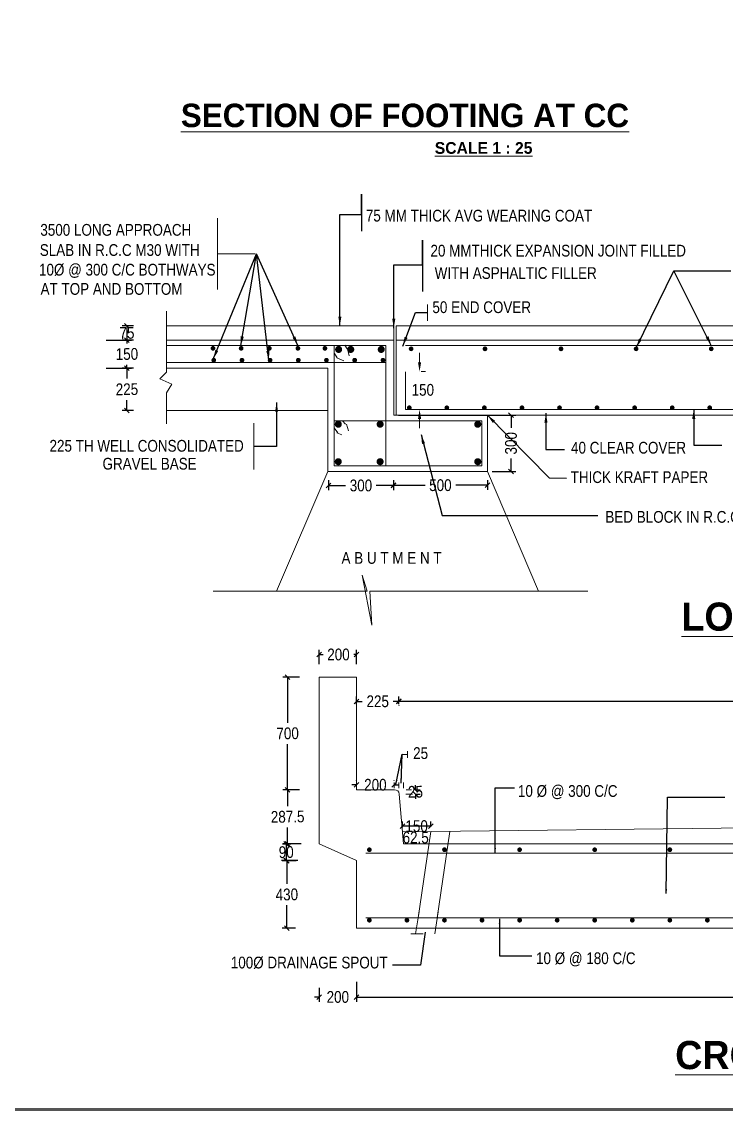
# Model space of a CAD drawing. Header units: millimetres. Extents: x 524317 to 595079, y -152202 to -104609.
# Drawn here: x 539881 to 554886, y -152202 to -129013 of the extents above; entities that cross this region are included whole.
import ezdxf

# ---------------------------------------------------------------- set-up
doc = ezdxf.new("R2010")
doc.units = ezdxf.units.MM
doc.header["$LTSCALE"] = 300
doc.header["$MEASUREMENT"] = 0
doc.layers.add('MAIN', color=7, linetype='Continuous')
doc.styles.add('ARIAL NARROW', font='ARIALN.TTF', dxfattribs={"height": 250})
doc.styles.add('CITYBLUEPR', font='cityb___.ttf')
doc.dimstyles.new('STANDARD$0', dxfattribs={"dimscale": 88.888889, "dimtxt": 0.02, "dimasz": 0.02, "dimexe": 0.05, "dimexo": 0.1, "dimgap": 0.002, "dimtad": 2, "dimdec": 0, "dimzin": 1, "dimdsep": 46, "dimtxsty": 'Standard', "dimcen": 0.09, "dimadec": 0, "dimazin": 0, "dimtfac": 1, "dimtdec": 4, "dimtofl": 0, "dimtmove": 0, "dimatfit": 3, "dimfxl": 1, "dimtolj": 1, "dimtzin": 1, "dimarcsym": 0})
doc.dimstyles.new('STANDARD$7', dxfattribs={"dimtxt": 2, "dimasz": 2, "dimexe": 1.25, "dimexo": 0.625, "dimtad": 1, "dimdec": 0, "dimlfac": 0.5, "dimdsep": 46, "dimtxsty": 'ARIAL NARROW', "dimcen": 2.5, "dimdle": 0.1, "dimse1": 1, "dimse2": 1, "dimadec": 0, "dimazin": 0, "dimtfac": 1, "dimtdec": 0, "dimtmove": 0, "dimatfit": 3, "dimfxl": 1, "dimtolj": 1, "dimtzin": 0, "dimarcsym": 0})

# ---------------------------------------------------------------- blocks, each defined once
blk = doc.blocks.new('_Oblique')
at = {"color": 0, "linetype": 'ByBlock', "lineweight": -2}
blk.add_line((-0.5, -0.5), (0.5, 0.5), dxfattribs=at)
blk = doc.blocks.new('*D18')
at = {"layer": 'Defpoints', "color": 0, "lineweight": 9, "transparency": 16777216}
for p in [(542364, -136393), (542121, -137293), (542364, -137293)]:
    blk.add_point(p, dxfattribs=at)
at = {"layer": 'MAIN', "color": 0, "lineweight": -2, "transparency": 16777216}
for p, q in [((542264, -136393), (542021, -136393)), ((542121, -136393), (542121, -136615)), ((542121, -137293), (542121, -137071)), ((542264, -137293), (542021, -137293))]:
    blk.add_line(p, q, dxfattribs=at)
at = {"layer": 'MAIN', "color": 0, "lineweight": -2, "transparency": 16777216, "xscale": 100, "yscale": 100, "zscale": 100}
for p, rotation in [((542121, -136393), 90), ((542121, -137293), 270)]:
    blk.add_blockref('_Oblique', p, dxfattribs=dict(at, rotation=rotation))
at = {"layer": 'MAIN', "color": 0, "lineweight": 9, "transparency": 16777216, "insert": (542121, -136843), "char_height": 250, "attachment_point": 5, "rotation": 1, "style": 'ARIAL NARROW'}
blk.add_mtext('\\A1;225', dxfattribs=at)
blk = doc.blocks.new('*D19')
at = {"layer": 'Defpoints', "color": 0, "lineweight": 9, "transparency": 16777216}
for p in [(541577, -135793), (541577, -136393), (542121, -136393)]:
    blk.add_point(p, dxfattribs=at)
at = {"layer": 'MAIN', "color": 0, "lineweight": -2, "transparency": 16777216}
for p, q in [((541677, -135793), (542221, -135793)), ((542121, -135793), (542121, -135865)), ((542121, -136393), (542121, -136321)), ((541677, -136393), (542221, -136393))]:
    blk.add_line(p, q, dxfattribs=at)
at = {"layer": 'MAIN', "color": 0, "lineweight": -2, "transparency": 16777216, "xscale": 100, "yscale": 100, "zscale": 100}
for p, rotation in [((542121, -135793), 90), ((542121, -136393), 270)]:
    blk.add_blockref('_Oblique', p, dxfattribs=dict(at, rotation=rotation))
at = {"layer": 'MAIN', "color": 0, "lineweight": 9, "transparency": 16777216, "insert": (542121, -136093), "char_height": 250, "attachment_point": 5, "rotation": 1, "style": 'ARIAL NARROW'}
blk.add_mtext('\\A1;150', dxfattribs=at)
blk = doc.blocks.new('*D20')
at = {"layer": 'Defpoints', "color": 0, "lineweight": 9, "transparency": 16777216}
for p in [(547798, -138682), (549798, -138682), (549798, -138887)]:
    blk.add_point(p, dxfattribs=at)
at = {"layer": 'MAIN', "color": 0, "lineweight": -2, "transparency": 16777216}
for p, q in [((547798, -138782), (547798, -138987)), ((547798, -138887), (548472, -138887)), ((549798, -138887), (549124, -138887)), ((549798, -138782), (549798, -138987))]:
    blk.add_line(p, q, dxfattribs=at)
at = {"layer": 'MAIN', "color": 0, "lineweight": -2, "transparency": 16777216, "xscale": 100, "yscale": 100, "zscale": 100, "rotation": 180}
blk.add_blockref('_Oblique', (547798, -138887), dxfattribs=at)
at = {"layer": 'MAIN', "color": 0, "lineweight": -2, "transparency": 16777216, "xscale": 100, "yscale": 100, "zscale": 100}
blk.add_blockref('_Oblique', (549798, -138887), dxfattribs=at)
at = {"layer": 'MAIN', "color": 0, "lineweight": 9, "transparency": 16777216, "insert": (548798, -138887), "char_height": 250, "attachment_point": 5, "style": 'ARIAL NARROW'}
blk.add_mtext('\\A1;500', dxfattribs=at)
blk = doc.blocks.new('*D21')
at = {"layer": 'Defpoints', "color": 0, "lineweight": 9, "transparency": 16777216}
for p in [(547809, -137393), (550302, -137393), (549798, -138593)]:
    blk.add_point(p, dxfattribs=at)
at = {"layer": 'MAIN', "color": 0, "lineweight": -2, "transparency": 16777216}
for p, q in [((547909, -137393), (550402, -137393)), ((550302, -137393), (550302, -137667)), ((550302, -138593), (550302, -138319)), ((549898, -138593), (550402, -138593))]:
    blk.add_line(p, q, dxfattribs=at)
at = {"layer": 'MAIN', "color": 0, "lineweight": -2, "transparency": 16777216, "xscale": 100, "yscale": 100, "zscale": 100}
for p, rotation in [((550302, -137393), 90), ((550302, -138593), 270)]:
    blk.add_blockref('_Oblique', p, dxfattribs=dict(at, rotation=rotation))
at = {"layer": 'MAIN', "color": 0, "lineweight": 9, "transparency": 16777216, "insert": (550302, -137993), "char_height": 250, "attachment_point": 5, "rotation": 90, "style": 'ARIAL NARROW'}
blk.add_mtext('\\A1;300', dxfattribs=at)
blk = doc.blocks.new('*D22')
at = {"layer": 'Defpoints', "color": 0, "lineweight": 9, "transparency": 16777216}
for p in [(546414, -138682), (546414, -138893), (547798, -138682)]:
    blk.add_point(p, dxfattribs=at)
at = {"layer": 'MAIN', "color": 0, "lineweight": -2, "transparency": 16777216}
for p, q in [((546414, -138782), (546414, -138993)), ((546414, -138893), (546780, -138893)), ((547798, -138893), (547432, -138893)), ((547798, -138782), (547798, -138993))]:
    blk.add_line(p, q, dxfattribs=at)
at = {"layer": 'MAIN', "color": 0, "lineweight": -2, "transparency": 16777216, "xscale": 100, "yscale": 100, "zscale": 100, "rotation": 180}
blk.add_blockref('_Oblique', (546414, -138893), dxfattribs=at)
at = {"layer": 'MAIN', "color": 0, "lineweight": -2, "transparency": 16777216, "xscale": 100, "yscale": 100, "zscale": 100}
blk.add_blockref('_Oblique', (547798, -138893), dxfattribs=at)
at = {"layer": 'MAIN', "color": 0, "lineweight": 9, "transparency": 16777216, "insert": (547106, -138893), "char_height": 250, "attachment_point": 5, "style": 'ARIAL NARROW'}
blk.add_mtext('\\A1;300', dxfattribs=at)
blk = doc.blocks.new('*D23')
at = {"layer": 'Defpoints', "color": 0, "lineweight": 9, "transparency": 16777216}
for p in [(542364, -135493), (542121, -135793), (542364, -135793)]:
    blk.add_point(p, dxfattribs=at)
at = {"layer": 'MAIN', "color": 0, "lineweight": -2, "transparency": 16777216}
for p, q in [((542264, -135493), (542021, -135493)), ((542121, -135493), (542121, -135793)), ((542264, -135793), (542021, -135793))]:
    blk.add_line(p, q, dxfattribs=at)
at = {"layer": 'MAIN', "color": 0, "lineweight": -2, "transparency": 16777216, "xscale": 100, "yscale": 100, "zscale": 100}
for p, rotation in [((542121, -135493), 90), ((542121, -135793), 270)]:
    blk.add_blockref('_Oblique', p, dxfattribs=dict(at, rotation=rotation))
at = {"layer": 'MAIN', "color": 0, "lineweight": 9, "transparency": 16777216, "insert": (542121, -135643), "char_height": 250, "attachment_point": 5, "rotation": 1, "style": 'ARIAL NARROW'}
blk.add_mtext('\\A1;75', dxfattribs=at)
blk = doc.blocks.new('*D30')
at = {"layer": 'Defpoints', "color": 0, "lineweight": 9, "transparency": 16777216}
for p in [(547913, -143478), (565004, -143484), (565004, -143846)]:
    blk.add_point(p, dxfattribs=at)
at = {"layer": 'MAIN', "color": 0, "lineweight": -2, "transparency": 16777216}
for p, q in [((547913, -143484), (556049, -143484)), ((565004, -143484), (556868, -143484)), ((565004, -143746), (565004, -143384)), ((547913, -143578), (547913, -143584))]:
    blk.add_line(p, q, dxfattribs=at)
at = {"layer": 'MAIN', "color": 0, "lineweight": -2, "transparency": 16777216, "xscale": 100, "yscale": 100, "zscale": 100, "rotation": 180}
blk.add_blockref('_Oblique', (547913, -143484), dxfattribs=at)
at = {"layer": 'MAIN', "color": 0, "lineweight": -2, "transparency": 16777216, "xscale": 100, "yscale": 100, "zscale": 100}
blk.add_blockref('_Oblique', (565004, -143484), dxfattribs=at)
at = {"layer": 'MAIN', "color": 0, "lineweight": 9, "transparency": 16777216, "insert": (556458, -143484), "char_height": 250, "attachment_point": 5, "style": 'ARIAL NARROW'}
blk.add_mtext('\\A1;4250', dxfattribs=at)
blk = doc.blocks.new('*D31')
at = {"layer": 'Defpoints', "color": 0, "lineweight": 9, "transparency": 16777216}
for p in [(547013, -149368), (565813, -149368), (565813, -149790)]:
    blk.add_point(p, dxfattribs=at)
at = {"layer": 'MAIN', "color": 0, "lineweight": -2, "transparency": 16777216}
for p, q in [((547013, -149468), (547013, -149890)), ((565813, -149468), (565813, -149890)), ((547013, -149790), (556003, -149790)), ((565813, -149790), (556822, -149790))]:
    blk.add_line(p, q, dxfattribs=at)
at = {"layer": 'MAIN', "color": 0, "lineweight": -2, "transparency": 16777216, "xscale": 100, "yscale": 100, "zscale": 100, "rotation": 180}
blk.add_blockref('_Oblique', (547013, -149790), dxfattribs=at)
at = {"layer": 'MAIN', "color": 0, "lineweight": -2, "transparency": 16777216, "xscale": 100, "yscale": 100, "zscale": 100}
blk.add_blockref('_Oblique', (565813, -149790), dxfattribs=at)
at = {"layer": 'MAIN', "color": 0, "lineweight": 9, "transparency": 16777216, "insert": (556413, -149790), "char_height": 250, "attachment_point": 5, "style": 'ARIAL NARROW'}
blk.add_mtext('\\A1;4700', dxfattribs=at)
blk = doc.blocks.new('*D32')
at = {"layer": 'Defpoints', "color": 0, "lineweight": 9, "transparency": 16777216}
for p in [(545544, -142974), (545894, -142974), (545894, -145374)]:
    blk.add_point(p, dxfattribs=at)
at = {"layer": 'MAIN', "color": 0, "lineweight": -2, "transparency": 16777216}
for p, q in [((545794, -142974), (545444, -142974)), ((545544, -142974), (545544, -143946)), ((545544, -145374), (545544, -144401)), ((545794, -145374), (545444, -145374))]:
    blk.add_line(p, q, dxfattribs=at)
at = {"layer": 'MAIN', "color": 0, "lineweight": -2, "transparency": 16777216, "xscale": 100, "yscale": 100, "zscale": 100}
for p, rotation in [((545544, -142974), 90), ((545544, -145374), 270)]:
    blk.add_blockref('_Oblique', p, dxfattribs=dict(at, rotation=rotation))
at = {"layer": 'MAIN', "color": 0, "lineweight": 9, "transparency": 16777216, "insert": (545544, -144174), "char_height": 250, "attachment_point": 5, "rotation": 1, "style": 'ARIAL NARROW'}
blk.add_mtext('\\A1;700', dxfattribs=at)
blk = doc.blocks.new('*D33')
at = {"layer": 'Defpoints', "color": 0, "lineweight": 9, "transparency": 16777216}
for p in [(545828, -146888), (545528, -148326), (545810, -148326)]:
    blk.add_point(p, dxfattribs=at)
at = {"layer": 'MAIN', "color": 0, "lineweight": -2, "transparency": 16777216}
for p, q in [((545728, -146888), (545428, -146888)), ((545528, -146888), (545528, -147380)), ((545528, -148326), (545528, -147835)), ((545710, -148326), (545428, -148326))]:
    blk.add_line(p, q, dxfattribs=at)
at = {"layer": 'MAIN', "color": 0, "lineweight": -2, "transparency": 16777216, "xscale": 100, "yscale": 100, "zscale": 100}
for p, rotation in [((545528, -146888), 90), ((545528, -148326), 270)]:
    blk.add_blockref('_Oblique', p, dxfattribs=dict(at, rotation=rotation))
at = {"layer": 'MAIN', "color": 0, "lineweight": 9, "transparency": 16777216, "insert": (545528, -147607), "char_height": 250, "attachment_point": 5, "rotation": 1, "style": 'ARIAL NARROW'}
blk.add_mtext('\\A1;430', dxfattribs=at)
blk = doc.blocks.new('*D34')
at = {"layer": 'Defpoints', "color": 0, "lineweight": 9, "transparency": 16777216}
for p in [(546214, -149496), (547013, -149392), (547013, -149790)]:
    blk.add_point(p, dxfattribs=at)
at = {"layer": 'MAIN', "color": 0, "lineweight": -2, "transparency": 16777216}
for p, q in [((547013, -149492), (547013, -149890)), ((546214, -149790), (546114, -149790)), ((546214, -149596), (546214, -149890)), ((547013, -149790), (547113, -149790))]:
    blk.add_line(p, q, dxfattribs=at)
at = {"layer": 'MAIN', "color": 0, "lineweight": -2, "transparency": 16777216, "xscale": 100, "yscale": 100, "zscale": 100}
blk.add_blockref('_Oblique', (546214, -149790), dxfattribs=at)
at = {"layer": 'MAIN', "color": 0, "lineweight": -2, "transparency": 16777216, "xscale": 100, "yscale": 100, "zscale": 100, "rotation": 180}
blk.add_blockref('_Oblique', (547013, -149790), dxfattribs=at)
at = {"layer": 'MAIN', "color": 0, "lineweight": 9, "transparency": 16777216, "insert": (546613, -149790), "char_height": 250, "attachment_point": 5, "style": 'ARIAL NARROW'}
blk.add_mtext('\\A1;200', dxfattribs=at)
blk = doc.blocks.new('*D35')
at = {"layer": 'Defpoints', "color": 0, "lineweight": 9, "transparency": 16777216}
for p in [(547991, -146150), (547991, -146274), (548592, -146267)]:
    blk.add_point(p, dxfattribs=at)
at = {"layer": 'MAIN', "color": 0, "lineweight": -2, "transparency": 16777216}
for p, q in [((547991, -146174), (547991, -146050)), ((548592, -146167), (548592, -146050)), ((548592, -146150), (547991, -146150))]:
    blk.add_line(p, q, dxfattribs=at)
at = {"layer": 'MAIN', "color": 0, "lineweight": -2, "transparency": 16777216, "xscale": 100, "yscale": 100, "zscale": 100, "rotation": 180}
blk.add_blockref('_Oblique', (547991, -146150), dxfattribs=at)
at = {"layer": 'MAIN', "color": 0, "lineweight": -2, "transparency": 16777216, "xscale": 100, "yscale": 100, "zscale": 100}
blk.add_blockref('_Oblique', (548592, -146150), dxfattribs=at)
at = {"layer": 'MAIN', "color": 0, "lineweight": 9, "transparency": 16777216, "insert": (548292, -146150), "char_height": 250, "attachment_point": 5, "style": 'ARIAL NARROW'}
blk.add_mtext('\\A1;150', dxfattribs=at)
blk = doc.blocks.new('*D36')
at = {"layer": 'Defpoints', "color": 0, "lineweight": 9, "transparency": 16777216}
for p in [(548161, -145374), (548267, -145374), (548161, -145465)]:
    blk.add_point(p, dxfattribs=at)
at = {"layer": 'MAIN', "color": 0, "lineweight": -2, "transparency": 16777216}
for p, q in [((548261, -145374), (548367, -145374)), ((548267, -145374), (548267, -145274)), ((548261, -145465), (548367, -145465)), ((548267, -145465), (548267, -145565))]:
    blk.add_line(p, q, dxfattribs=at)
at = {"layer": 'MAIN', "color": 0, "lineweight": -2, "transparency": 16777216, "xscale": 100, "yscale": 100, "zscale": 100}
for p, rotation in [((548267, -145374), 270), ((548267, -145465), 90)]:
    blk.add_blockref('_Oblique', p, dxfattribs=dict(at, rotation=rotation))
at = {"layer": 'MAIN', "color": 0, "lineweight": 9, "transparency": 16777216, "insert": (548267, -145419), "char_height": 250, "attachment_point": 5, "rotation": 1, "style": 'ARIAL NARROW'}
blk.add_mtext('\\A1;25', dxfattribs=at)
blk = doc.blocks.new('*D37')
at = {"layer": 'Defpoints', "color": 0, "lineweight": 9, "transparency": 16777216}
for p in [(547013, -143491), (547013, -143652), (547913, -143652)]:
    blk.add_point(p, dxfattribs=at)
at = {"layer": 'MAIN', "color": 0, "lineweight": -2, "transparency": 16777216}
for p, q in [((547013, -143552), (547013, -143391)), ((547013, -143491), (547134, -143491)), ((547913, -143491), (547791, -143491)), ((547913, -143552), (547913, -143391))]:
    blk.add_line(p, q, dxfattribs=at)
at = {"layer": 'MAIN', "color": 0, "lineweight": -2, "transparency": 16777216, "xscale": 100, "yscale": 100, "zscale": 100, "rotation": 180}
blk.add_blockref('_Oblique', (547013, -143491), dxfattribs=at)
at = {"layer": 'MAIN', "color": 0, "lineweight": -2, "transparency": 16777216, "xscale": 100, "yscale": 100, "zscale": 100}
blk.add_blockref('_Oblique', (547913, -143491), dxfattribs=at)
at = {"layer": 'MAIN', "color": 0, "lineweight": 9, "transparency": 16777216, "insert": (547463, -143491), "char_height": 250, "attachment_point": 5, "style": 'ARIAL NARROW'}
blk.add_mtext('\\A1;225', dxfattribs=at)
blk = doc.blocks.new('*D38')
at = {"layer": 'Defpoints', "color": 0, "lineweight": 9, "transparency": 16777216}
for p in [(545338, -146524), (545514, -146884), (545861, -146884)]:
    blk.add_point(p, dxfattribs=at)
at = {"layer": 'MAIN', "color": 0, "lineweight": -2, "transparency": 16777216}
for p, q in [((545438, -146524), (545614, -146524)), ((545514, -146524), (545514, -146884)), ((545761, -146884), (545414, -146884))]:
    blk.add_line(p, q, dxfattribs=at)
at = {"layer": 'MAIN', "color": 0, "lineweight": -2, "transparency": 16777216, "xscale": 100, "yscale": 100, "zscale": 100}
for p, rotation in [((545514, -146524), 90), ((545514, -146884), 270)]:
    blk.add_blockref('_Oblique', p, dxfattribs=dict(at, rotation=rotation))
at = {"layer": 'MAIN', "color": 0, "lineweight": 9, "transparency": 16777216, "insert": (545514, -146704), "char_height": 250, "attachment_point": 5, "rotation": 1, "style": 'ARIAL NARROW'}
blk.add_mtext('\\A1;90', dxfattribs=at)
blk = doc.blocks.new('*D39')
at = {"layer": 'Defpoints', "color": 0, "lineweight": 9, "transparency": 16777216}
for p in [(545894, -145374), (545544, -146524), (545930, -146524)]:
    blk.add_point(p, dxfattribs=at)
at = {"layer": 'MAIN', "color": 0, "lineweight": -2, "transparency": 16777216}
for p, q in [((545794, -145374), (545444, -145374)), ((545544, -145374), (545544, -145721)), ((545544, -146524), (545544, -146176)), ((545830, -146524), (545444, -146524))]:
    blk.add_line(p, q, dxfattribs=at)
at = {"layer": 'MAIN', "color": 0, "lineweight": -2, "transparency": 16777216, "xscale": 100, "yscale": 100, "zscale": 100}
for p, rotation in [((545544, -145374), 90), ((545544, -146524), 270)]:
    blk.add_blockref('_Oblique', p, dxfattribs=dict(at, rotation=rotation))
at = {"layer": 'MAIN', "color": 0, "lineweight": 9, "transparency": 16777216, "insert": (545544, -145949), "char_height": 250, "attachment_point": 5, "rotation": 1, "style": 'ARIAL NARROW'}
blk.add_mtext('\\A1;287.5', dxfattribs=at)
blk = doc.blocks.new('*D40')
at = {"layer": 'Defpoints', "color": 0, "lineweight": 9, "transparency": 16777216}
for p in [(547013, -145270), (547013, -145280), (547813, -145280)]:
    blk.add_point(p, dxfattribs=at)
at = {"layer": 'MAIN', "color": 0, "lineweight": -2, "transparency": 16777216}
for p, q in [((547013, -145270), (546913, -145270)), ((547013, -145180), (547013, -145170)), ((547813, -145180), (547813, -145170)), ((547813, -145270), (547913, -145270))]:
    blk.add_line(p, q, dxfattribs=at)
at = {"layer": 'MAIN', "color": 0, "lineweight": -2, "transparency": 16777216, "xscale": 100, "yscale": 100, "zscale": 100}
blk.add_blockref('_Oblique', (547013, -145270), dxfattribs=at)
at = {"layer": 'MAIN', "color": 0, "lineweight": -2, "transparency": 16777216, "xscale": 100, "yscale": 100, "zscale": 100, "rotation": 180}
blk.add_blockref('_Oblique', (547813, -145270), dxfattribs=at)
at = {"layer": 'MAIN', "color": 0, "lineweight": 9, "transparency": 16777216, "insert": (547413, -145270), "char_height": 250, "attachment_point": 5, "style": 'ARIAL NARROW'}
blk.add_mtext('\\A1;200', dxfattribs=at)
blk = doc.blocks.new('*D42')
at = {"layer": 'Defpoints', "color": 0, "lineweight": 9, "transparency": 16777216}
for p in [(547013, -142494), (546213, -142802), (547013, -142802)]:
    blk.add_point(p, dxfattribs=at)
at = {"layer": 'MAIN', "color": 0, "lineweight": -2, "transparency": 16777216}
for p, q in [((546213, -142702), (546213, -142394)), ((546213, -142494), (546299, -142494)), ((547013, -142494), (546955, -142494)), ((547013, -142702), (547013, -142394))]:
    blk.add_line(p, q, dxfattribs=at)
at = {"layer": 'MAIN', "color": 0, "lineweight": -2, "transparency": 16777216, "xscale": 100, "yscale": 100, "zscale": 100, "rotation": 180}
blk.add_blockref('_Oblique', (546213, -142494), dxfattribs=at)
at = {"layer": 'MAIN', "color": 0, "lineweight": -2, "transparency": 16777216, "xscale": 100, "yscale": 100, "zscale": 100}
blk.add_blockref('_Oblique', (547013, -142494), dxfattribs=at)
at = {"layer": 'MAIN', "color": 0, "lineweight": 9, "transparency": 16777216, "insert": (546627, -142494), "char_height": 250, "attachment_point": 5, "style": 'ARIAL NARROW'}
blk.add_mtext('\\A1;200', dxfattribs=at)

msp = doc.modelspace()

# ---------------------------------------------------------------- linework, layer by layer
at = {"color": 0, "linetype": 'ByBlock', "lineweight": 9}
for points in [[(524316.8, -104609.5), (595078.7, -104609.5), (595078.7, -152201.6), (524316.8, -152201.6)], [(524346.8, -104639.5), (595048.7, -104639.5), (595048.7, -152171.6), (524346.8, -152171.6)]]:
    msp.add_lwpolyline(points, close=True, dxfattribs=at)
at = {"layer": 'MAIN', "color": 0, "lineweight": 9}
for p, q in [((544046.8, -134720.3), (544046.8, -133194.5)), ((544851.1, -133957.4), (544046.8, -133957.4)), ((542961.5, -135176.2), (542961.5, -136478.7)), ((548525.9, -135384), (548525.9, -135033.2)), ((542961.5, -135493), (547808.6, -135493)), ((547808.6, -137191), (547808.6, -135493)), ((547856.6, -137157.4), (547856.6, -135493)), ((547856.6, -135493), (557654.1, -135493)), ((542961.5, -135793), (547798.1, -135793)), ((547856.6, -135793), (557654.1, -135793)), ((547635.7, -135913), (542977.2, -135913)), ((546534.9, -136473.8), (546534.9, -135913)), ((546541.2, -136081.8), (546601.2, -136175)), ((546760.5, -135905.6), (546811.8, -135983.9)), ((546820.5, -135983.9), (546853.1, -136128.4)), ((547635.7, -137157.4), (547635.7, -135913)), ((548056.6, -135913), (557654.1, -135913)), ((548354.1, -136265.7), (548354.1, -136065.7)), ((547635.7, -136273), (542977.2, -136273)), ((546592.5, -136175), (546741.8, -136235.6)), ((542961.5, -136478.7), (542824.7, -136619)), ((546398.7, -136393), (542961.5, -136393)), ((546398.7, -136473.8), (546398.7, -136393)), ((546398.7, -138593), (546398.7, -136473.8)), ((546534.9, -138473), (546534.9, -136422.7)), ((548056.6, -137273), (548056.6, -136472.1)), ((548390.4, -136465.7), (548479.1, -136465.7)), ((542824.7, -136619), (543080, -136731.9)), ((543080, -136731.9), (542961.5, -136918.9)), ((542961.5, -136918.9), (542961.5, -137575.7)), ((547635.7, -138473), (547635.7, -137157.4)), ((547808.6, -137393), (547808.6, -137157.4)), ((547856.6, -137393), (547856.6, -137157.4)), ((548056.6, -137273), (557654.1, -137273)), ((548119.1, -137273), (548525.7, -137273)), ((546398.7, -137293), (542961.5, -137293)), ((547808.6, -137393), (557654.1, -137393)), ((548354.1, -137473), (548354.1, -137673)), ((549798.1, -138593), (549798.1, -137393)), ((544827.4, -138553.8), (544827.4, -137565.8)), ((546918.1, -137513), (546534.9, -137513)), ((546534.9, -137664), (546613.6, -137771.2)), ((546713.8, -137513), (546774.5, -137584.7)), ((546795.6, -137584.7), (546842.2, -137724.6)), ((546918.1, -137513), (549678.1, -137513)), ((549678.1, -138473), (549678.1, -137513)), ((546592.5, -137771.2), (546695.2, -137813.1)), ((546398.7, -138593), (545308.7, -141140.9)), ((547394.1, -138593), (546398.7, -138593)), ((547274.1, -138473), (546534.9, -138473)), ((547274.1, -138473), (549678.1, -138473)), ((547394.1, -138593), (549798.1, -138593)), ((549798.1, -138593), (550888.1, -141140.9)), ((547240.3, -141140.9), (547131.8, -140805.4)), ((547131.8, -140805.4), (547337.8, -141865.1)), ((547240.3, -141140.9), (543956, -141140.9)), ((547294.3, -141140.9), (551937.4, -141140.9)), ((547337.8, -141865.1), (547294.3, -141140.9)), ((546212.5, -142973.8), (546212.5, -146523.8)), ((546212.5, -142973.8), (547012.5, -142973.8)), ((547012.5, -142973.8), (547012.5, -145373.8)), ((548099.7, -144692.4), (548099.7, -144553.3)), ((547012.5, -145373.8), (547820.9, -145373.8)), ((547812.5, -145218.8), (547812.5, -145340.5)), ((547912.5, -145218.8), (547912.5, -145340.5)), ((548012.5, -145218.8), (548012.5, -145340.5)), ((548071.9, -145373.8), (548183.3, -145373.8)), ((547920.5, -145465.1), (548012.5, -146523.8)), ((548063, -145465.1), (548205.6, -145465.1)), ((547990.8, -146273.8), (556412.5, -146173.8)), ((548592.4, -146266.7), (548323.9, -148105.2)), ((548998.6, -146261.8), (548729.3, -148105.2)), ((546212.5, -146523.8), (547012.5, -146883.8)), ((548012.5, -146523.8), (556412.5, -146523.8)), ((547212.5, -146723.8), (565612.5, -146723.8)), ((547012.5, -146883.8), (547012.5, -147041.2)), ((547012.5, -146940.1), (547012.5, -148320.8)), ((547212.5, -148105.2), (565612.5, -148105.2)), ((548235.7, -148105.2), (548641, -148105.2)), ((548347.5, -147972.3), (548270.7, -148440.8)), ((548752.8, -147972.3), (548676, -148440.8)), ((547012.5, -148320.8), (565812.5, -148320.8)), ((548169.5, -148440.8), (548430.7, -148440.8)), ((595048.7, -152171.6), (524346.8, -152171.6))]:
    msp.add_line(p, q, dxfattribs=at)
for points, const_width in [([(543929, -135970.4, 1), (543979, -135970.4, 1)], 50), ([(544529, -135970.4, 1), (544579, -135970.4, 1)], 50), ([(545129, -135970.4, 1), (545179, -135970.4, 1)], 50), ([(545737.7, -135970.4, 1), (545787.7, -135970.4, 1)], 50), ([(546313.7, -135970.4, 1), (546363.7, -135970.4, 1)], 50), ([(546593.1, -135993.7, 1), (546668.1, -135993.7, 1)], 75), ([(546850.7, -135993.7, 1), (546925.7, -135993.7, 1)], 75), ([(547500.1, -135993.7, 1), (547575.1, -135993.7, 1)], 75), ([(548149.7, -135980.8, 1), (548199.7, -135980.8, 1)], 50), ([(549723.6, -135980.8, 1), (549773.6, -135980.8, 1)], 50), ([(551341.5, -135980.8, 1), (551391.5, -135980.8, 1)], 50), ([(552941.5, -135980.8, 1), (552991.5, -135980.8, 1)], 50), ([(554541.5, -135980.8, 1), (554591.5, -135980.8, 1)], 50), ([(543945.9, -136222.8, 1), (543995.9, -136222.8, 1)], 50), ([(544545.9, -136222.8, 1), (544595.9, -136222.8, 1)], 50), ([(545145.9, -136222.8, 1), (545195.9, -136222.8, 1)], 50), ([(545745.9, -136222.8, 1), (545795.9, -136222.8, 1)], 50), ([(546345.9, -136222.8, 1), (546395.9, -136222.8, 1)], 50), ([(546945.9, -136222.8, 1), (546995.9, -136222.8, 1)], 50), ([(546949.9, -136222.8, 1), (546999.9, -136222.8, 1)], 50), ([(547549.9, -136222.8, 1), (547599.9, -136222.8, 1)], 50), ([(548110, -137236.3, 1), (548160, -137236.3, 1)], 50), ([(548910, -137236.3, 1), (548960, -137236.3, 1)], 50), ([(549710, -137236.3, 1), (549760, -137236.3, 1)], 50), ([(550510, -137236.3, 1), (550560, -137236.3, 1)], 50), ([(551310, -137236.3, 1), (551360, -137236.3, 1)], 50), ([(552110, -137236.3, 1), (552160, -137236.3, 1)], 50), ([(552910, -137236.3, 1), (552960, -137236.3, 1)], 50), ([(553710, -137236.3, 1), (553760, -137236.3, 1)], 50), ([(554510, -137236.3, 1), (554560, -137236.3, 1)], 50), ([(546585.4, -137587.2, 1), (546660.4, -137587.2, 1)], 75), ([(547476.8, -137587.2, 1), (547551.8, -137587.2, 1)], 75), ([(549556.1, -137587.2, 1), (549631.1, -137587.2, 1)], 75), ([(546585.4, -138385, 1), (546660.4, -138385, 1)], 75), ([(547476.8, -138385, 1), (547551.8, -138385, 1)], 75), ([(549556.1, -138385, 1), (549631.1, -138385, 1)], 75), ([(547259.9, -146652.1, -1), (547309.9, -146652.1, -1)], 50), ([(548859.9, -146652.1, -1), (548909.9, -146652.1, -1)], 50), ([(550459.9, -146652.1, -1), (550509.9, -146652.1, -1)], 50), ([(552059.9, -146652.1, -1), (552109.9, -146652.1, -1)], 50), ([(553659.9, -146652.1, -1), (553709.9, -146652.1, -1)], 50), ([(547259.9, -148153.3, -1), (547309.9, -148153.3, -1)], 50), ([(548059.9, -148153.3, -1), (548109.9, -148153.3, -1)], 50), ([(548859.9, -148153.3, -1), (548909.9, -148153.3, -1)], 50), ([(549659.9, -148153.3, -1), (549709.9, -148153.3, -1)], 50), ([(550459.9, -148153.3, -1), (550509.9, -148153.3, -1)], 50), ([(551259.9, -148153.3, -1), (551309.9, -148153.3, -1)], 50), ([(552059.9, -148153.3, -1), (552109.9, -148153.3, -1)], 50), ([(552859.9, -148153.3, -1), (552909.9, -148153.3, -1)], 50), ([(553659.9, -148153.3, -1), (553709.9, -148153.3, -1)], 50), ([(554459.9, -148153.3, -1), (554509.9, -148153.3, -1)], 50)]:
    msp.add_lwpolyline(points, format="xyb", close=True, dxfattribs=dict(at, const_width=const_width))
msp.add_arc((547820.9, -145473.8), 100, 4.96974, 90, dxfattribs=at)
for points in [[(548320.7, -136265.7), (548387.4, -136265.7), (548354.1, -136465.7)], [(548320.7, -137473), (548387.4, -137473), (548354.1, -137273)]]:
    msp.add_solid(points, dxfattribs=at)

# ---------------------------------------------------------------- texts
for s, height, style, p in [('%%USECTION OF FOOTING AT CC', 500, 'CITYBLUEPR', (543269.6, -131258.1)), ('%%USCALE 1 : 25', 250, 'CITYBLUEPR', (548677.6, -131826.3)), ('75 MM THICK AVG WEARING COAT', 250, 'ARIAL NARROW', (547209.8, -133268.4)), ('3500 LONG APPROACH', 250, 'ARIAL NARROW', (540276.5, -133571.1)), ('SLAB IN R.C.C M30 WITH', 250, 'ARIAL NARROW', (540265, -134001)), ('20 MMTHICK EXPANSION JOINT FILLED', 250, 'ARIAL NARROW', (548586.8, -134014.5)), ('10%%C @ 300 C/C BOTHWAYS', 250, 'ARIAL NARROW', (540248.2, -134419.4)), ('WITH ASPHALTIC FILLER', 250, 'ARIAL NARROW', (548676, -134491.1)), ('AT TOP AND BOTTOM', 250, 'ARIAL NARROW', (540281.8, -134829.3)), ('50 END COVER', 250, 'ARIAL NARROW', (548628.1, -135218.6)), ('225 TH WELL CONSOLIDATED', 250, 'ARIAL NARROW', (540472.7, -138171.9)), ('40 CLEAR COVER', 250, 'ARIAL NARROW', (551580.5, -138212.2)), ('GRAVEL BASE', 250, 'ARIAL NARROW', (541601.3, -138553.4)), ('THICK KRAFT PAPER', 250, 'ARIAL NARROW', (551572.9, -138839.3)), ('BED BLOCK IN R.C.C M25', 250, 'ARIAL NARROW', (552312.2, -139685.7)), ('A B U T M E N T', 250, 'ARIAL NARROW', (546691.9, -140560.8)), ('%%ULONGITUDINAL SECTION', 600, 'CITYBLUEPR', (553930.9, -141985.8)), ('10 %%C @ 300 C/C', 250, 'ARIAL NARROW', (550449.1, -145525.3)), ('10 %%C @ 180 C/C', 250, 'ARIAL NARROW', (550834.8, -149088.3)), ('100%%C DRAINAGE SPOUT', 250, 'ARIAL NARROW', (544333.6, -149180.6)), ('%%UCROSS SECTION', 600, 'CITYBLUEPR', (553798.5, -151326.3))]:
    msp.add_text(s, height=height, dxfattribs=dict(at, style=style)).set_placement(p)
at = {"layer": 'MAIN', "color": 0, "lineweight": 9, "char_height": 250, "attachment_point": 5, "style": 'ARIAL NARROW'}
for s, insert in [('150', (548424.1, -136856.1)), ('\\A1;25', (548376.7, -144595.6)), ('62.5', (548271.8, -146393.2))]:
    msp.add_mtext(s, dxfattribs=dict(at, insert=insert))

# ---------------------------------------------------------------- dimensions: what is measured, and where the dimension line sits
at = {"layer": 'MAIN', "color": 0, "lineweight": 9}
for base, p1, p2, text, picture, middle in [((542121.2, -135793), (542364.1, -135493), (542364.1, -135793), '75', '*D23', (542121.2, -135643)), ((542121.2, -136393), (541577.4, -135793), (541577.4, -136393), '150', '*D19', (542121.2, -136093)), ((548266.8, -145373.8), (548161, -145465.1), (548161, -145373.8), '25', '*D36', (548266.8, -145419.5)), ((545513.8, -146883.8), (545338.2, -146523.8), (545861, -146883.8), '90', '*D38', (545513.8, -146703.8))]:
    dim = msp.add_linear_dim(base=base, p1=p1, p2=p2, angle=90, text=text, dimstyle='STANDARD$0', override={"dimscale": 1, "dimtxt": 250, "dimasz": 100, "dimexe": 100, "dimexo": 100, "dimgap": 100, "dimtad": 0, "dimtoh": 1, "dimzin": 0, "dimtxsty": 'ARIAL NARROW', "dimblk1": 'Oblique', "dimblk2": 'Oblique', "dimsah": 1, "dimtzin": 0}, dxfattribs=at)
    dim.commit()
    dim.dimension.update_dxf_attribs({"geometry": picture, "text_midpoint": middle, "dimtype": 160, "text_rotation": 1})
for base, p1, p2, text, picture, middle in [((542121.2, -137293), (542364.1, -136393), (542364.1, -137293), '225', '*D18', (542121.2, -136843)), ((545544, -142973.8), (545894.2, -145373.8), (545894.2, -142973.8), '700', '*D32', (545544, -144173.8)), ((545544, -146523.8), (545894.2, -145373.8), (545930.4, -146523.8), '287.5', '*D39', (545544, -145948.8)), ((545527.6, -148326.2), (545827.7, -146888.4), (545809.8, -148326.2), '430', '*D33', (545527.6, -147607.3))]:
    dim = msp.add_linear_dim(base=base, p1=p1, p2=p2, angle=90, text=text, dimstyle='STANDARD$0', override={"dimscale": 1, "dimtxt": 250, "dimasz": 100, "dimexe": 100, "dimexo": 100, "dimgap": 100, "dimtad": 0, "dimtoh": 1, "dimzin": 0, "dimtxsty": 'ARIAL NARROW', "dimblk1": 'Oblique', "dimblk2": 'Oblique', "dimsah": 1, "dimtzin": 0}, dxfattribs=at)
    dim.commit()
    dim.dimension.update_dxf_attribs({"geometry": picture, "text_midpoint": middle, "text_rotation": 1})
dim = msp.add_linear_dim(base=(550302.5, -137393), p1=(549798.1, -138593), p2=(547808.6, -137393), angle=90, text='300', dimstyle='STANDARD$0', override={"dimscale": 1, "dimtxt": 250, "dimasz": 100, "dimexe": 100, "dimexo": 100, "dimgap": 100, "dimtad": 0, "dimtoh": 1, "dimzin": 0, "dimtxsty": 'ARIAL NARROW', "dimblk1": 'Oblique', "dimblk2": 'Oblique', "dimsah": 1, "dimtzin": 0}, dxfattribs=at)
dim.commit()
dim.dimension.update_dxf_attribs({"geometry": '*D21', "text_midpoint": (550302.5, -137993)})
for base, p1, p2, text, picture, middle in [((546414.3, -138892.5), (547798.1, -138681.6), (546414.3, -138681.6), '300', '*D22', (547106.2, -138892.5)), ((549798.1, -138886.9), (547798.1, -138681.6), (549798.1, -138681.6), '500', '*D20', (548798.1, -138886.9)), ((547012.5, -143491.1), (547912.5, -143652.5), (547012.5, -143652.5), '225', '*D37', (547462.5, -143491.1)), ((565004.2, -143483.8), (547912.5, -143478), (565004.2, -143846.1), '4250', '*D30', (556458.4, -143483.8)), ((547012.5, -145269.6), (547812.5, -145279.7), (547012.5, -145279.7), '200', '*D40', (547412.5, -145269.6)), ((547012.5, -149789.7), (546214, -149495.5), (547012.5, -149392.4), '200', '*D34', (546613.3, -149789.7)), ((565812.5, -149789.7), (547012.5, -149367.8), (565812.5, -149367.8), '4700', '*D31', (556412.5, -149789.7))]:
    dim = msp.add_linear_dim(base=base, p1=p1, p2=p2, text=text, dimstyle='STANDARD$0', override={"dimscale": 1, "dimtxt": 250, "dimasz": 100, "dimexe": 100, "dimexo": 100, "dimgap": 100, "dimtad": 0, "dimtoh": 1, "dimzin": 0, "dimtxsty": 'ARIAL NARROW', "dimblk1": 'Oblique', "dimblk2": 'Oblique', "dimsah": 1, "dimtzin": 0}, dxfattribs=at)
    dim.commit()
    dim.dimension.update_dxf_attribs({"geometry": picture, "text_midpoint": middle})
for base, p1, p2, text, picture, middle in [((547012.5, -142493.8), (546212.5, -142801.6), (547012.5, -142801.6), '200', '*D42', (546626.9, -142493.8)), ((547990.8, -146149.5), (548592.4, -146266.7), (547990.8, -146273.8), '150', '*D35', (548291.6, -146149.5))]:
    dim = msp.add_linear_dim(base=base, p1=p1, p2=p2, text=text, dimstyle='STANDARD$0', override={"dimscale": 1, "dimtxt": 250, "dimasz": 100, "dimexe": 100, "dimexo": 100, "dimgap": 100, "dimtad": 0, "dimtoh": 1, "dimzin": 0, "dimtxsty": 'ARIAL NARROW', "dimblk1": 'Oblique', "dimblk2": 'Oblique', "dimsah": 1, "dimtzin": 0}, dxfattribs=at)
    dim.commit()
    dim.dimension.update_dxf_attribs({"geometry": picture, "text_midpoint": middle, "dimtype": 160})

# ---------------------------------------------------------------- leaders
for points, override in [([(546656.7, -135493), (546656.7, -133121.7), (547118.8, -133121.7), (547118.8, -132687.6), (547118.8, -133475.4)], {"dimtxt": 250, "dimasz": 200, "dimexe": 100, "dimexo": 100, "dimgap": 100, "dimtad": 0, "dimtoh": 1, "dimlfac": 1, "dimzin": 0, "dimtxsty": 'ARIAL NARROW', "dimcen": 0.09, "dimtdec": 4, "dimtofl": 0}), ([(547805.2, -135538.3), (547804.4, -134194.1), (548419.8, -134194.1), (548419.8, -133665.7), (548419.8, -134760.3)], {"dimtxt": 250, "dimasz": 200, "dimexe": 100, "dimexo": 100, "dimgap": 100, "dimtad": 0, "dimtoh": 1, "dimlfac": 1, "dimzin": 0, "dimtxsty": 'ARIAL NARROW', "dimcen": 0.09, "dimtdec": 4, "dimtofl": 0}), ([(543959.4, -136200.6), (544879.3, -133953.5)], {"dimtxt": 250, "dimasz": 200, "dimexe": 100, "dimexo": 100, "dimgap": 100, "dimtad": 0, "dimtoh": 1, "dimlfac": 1, "dimzin": 0, "dimtxsty": 'ARIAL NARROW', "dimcen": 0.09, "dimtdec": 4, "dimtofl": 0}), ([(544545.5, -135913), (544879.3, -133953.5)], {"dimtxt": 250, "dimasz": 200, "dimexe": 100, "dimexo": 100, "dimgap": 100, "dimtad": 0, "dimtoh": 1, "dimlfac": 1, "dimzin": 0, "dimtxsty": 'ARIAL NARROW', "dimcen": 0.09, "dimtdec": 4, "dimtofl": 0}), ([(545145.9, -136222.8), (544879.3, -133953.5)], {"dimtxt": 250, "dimasz": 200, "dimexe": 100, "dimexo": 100, "dimgap": 100, "dimtad": 0, "dimtoh": 1, "dimlfac": 1, "dimzin": 0, "dimtxsty": 'ARIAL NARROW', "dimcen": 0.09, "dimtdec": 4, "dimtofl": 0}), ([(545762.7, -135913), (544879.3, -133953.5)], {"dimtxt": 250, "dimasz": 200, "dimexe": 100, "dimexo": 100, "dimgap": 100, "dimtad": 0, "dimtoh": 1, "dimlfac": 1, "dimzin": 0, "dimtxsty": 'ARIAL NARROW', "dimcen": 0.09, "dimtdec": 4, "dimtofl": 0}), ([(552969.4, -135956), (553768, -134316.9)], {"dimtxt": 250, "dimasz": 200, "dimexe": 100, "dimexo": 100, "dimgap": 100, "dimtad": 0, "dimtoh": 1, "dimlfac": 1, "dimzin": 0, "dimtxsty": 'ARIAL NARROW', "dimcen": 0.09, "dimtdec": 4, "dimtofl": 0}), ([(554568.4, -135908), (553768, -134316.9), (554987.6, -134316.9)], {"dimtxt": 250, "dimasz": 200, "dimexe": 100, "dimexo": 100, "dimgap": 100, "dimtad": 0, "dimtoh": 1, "dimlfac": 1, "dimzin": 0, "dimtxsty": 'ARIAL NARROW', "dimcen": 0.09, "dimtdec": 4, "dimtofl": 0}), ([(547995.8, -135923.3), (548267.5, -135208.6), (548525.9, -135208.6)], {"dimtxt": 250, "dimasz": 200, "dimexe": 100, "dimexo": 100, "dimgap": 100, "dimtad": 0, "dimtoh": 1, "dimlfac": 1, "dimzin": 0, "dimtxsty": 'ARIAL NARROW', "dimcen": 0.09, "dimtdec": 4, "dimtofl": 0}), ([(545309.3, -137122.4), (545309.3, -138059.8), (544827.4, -138059.8)], {"dimtxt": 250, "dimasz": 200, "dimexe": 100, "dimexo": 100, "dimgap": 100, "dimtad": 0, "dimtoh": 1, "dimlfac": 1, "dimzin": 0, "dimtxsty": 'ARIAL NARROW', "dimcen": 0.09, "dimtdec": 4, "dimtofl": 0}), ([(554194.1, -137273), (554194.1, -138036), (554789.1, -138036)], {"dimtxt": 250, "dimasz": 200, "dimexe": 100, "dimexo": 100, "dimgap": 100, "dimtad": 0, "dimtoh": 1, "dimlfac": 1, "dimzin": 0, "dimtxsty": 'ARIAL NARROW', "dimcen": 0.09, "dimtdec": 4, "dimtofl": 0}), ([(549798.1, -137393), (551113.5, -138732.4), (551486.5, -138732.9)], {"dimtxt": 250, "dimasz": 200, "dimexe": 100, "dimexo": 100, "dimgap": 100, "dimtad": 0, "dimtoh": 1, "dimlfac": 1, "dimzin": 0, "dimtxsty": 'ARIAL NARROW', "dimcen": 0.09, "dimtdec": 4, "dimtofl": 0}), ([(551046.1, -137351.5), (551046.1, -138122.2), (551440.1, -138122.2)], {"dimtxt": 250, "dimasz": 200, "dimexe": 100, "dimexo": 100, "dimgap": 100, "dimtad": 0, "dimtoh": 1, "dimlfac": 1, "dimzin": 0, "dimtxsty": 'ARIAL NARROW', "dimcen": 0.09, "dimtdec": 4, "dimtofl": 0}), ([(548387.3, -137806.9), (548837.1, -139529), (552154, -139529)], {"dimtxt": 250, "dimasz": 200, "dimexe": 100, "dimexo": 100, "dimgap": 100, "dimtad": 0, "dimtoh": 1, "dimlfac": 1, "dimzin": 0, "dimtxsty": 'ARIAL NARROW', "dimcen": 0.09, "dimtdec": 4, "dimtofl": 0}), ([(547849, -145262.8), (547982.7, -144617.3)], {"dimtxt": 250, "dimasz": 100, "dimexe": 100, "dimexo": 100, "dimgap": 100, "dimtad": 0, "dimtoh": 1, "dimlfac": 1, "dimzin": 0, "dimtxsty": 'ARIAL NARROW', "dimcen": 0.09, "dimtdec": 4, "dimtofl": 0}), ([(547960.4, -145235), (547982.7, -144617.3), (548099.7, -144622.9)], {"dimtxt": 250, "dimasz": 100, "dimexe": 100, "dimexo": 100, "dimgap": 100, "dimtad": 0, "dimtoh": 1, "dimlfac": 1, "dimzin": 0, "dimtxsty": 'ARIAL NARROW', "dimcen": 0.09, "dimtdec": 4, "dimtofl": 0}), ([(549965.4, -146715.2), (549965.4, -145336), (550377.9, -145336)], {"dimtxt": 250, "dimasz": 100, "dimexe": 100, "dimexo": 100, "dimgap": 100, "dimtad": 0, "dimtoh": 1, "dimlfac": 1, "dimzin": 0, "dimtxsty": 'ARIAL NARROW', "dimcen": 0.09, "dimtdec": 4, "dimtofl": 0}), ([(553610.3, -147586.8), (553634.1, -145533.4), (554853.7, -145533.4)], {"dimtxt": 250, "dimasz": 100, "dimexe": 100, "dimexo": 100, "dimgap": 100, "dimtad": 0, "dimtoh": 1, "dimlfac": 1, "dimzin": 0, "dimtxsty": 'ARIAL NARROW', "dimcen": 0.09, "dimtdec": 4, "dimtofl": 0}), ([(550057.1, -148125.8), (550057.1, -148915.2), (550744.5, -148915.2)], {"dimtxt": 250, "dimasz": 100, "dimexe": 100, "dimexo": 100, "dimgap": 100, "dimtad": 0, "dimtoh": 1, "dimlfac": 1, "dimzin": 0, "dimtxsty": 'ARIAL NARROW', "dimcen": 0.09, "dimtdec": 4, "dimtofl": 0}), ([(548475, -148408.6), (548373.7, -149108.9), (547774.2, -149108.9)], {"dimtxt": 250, "dimasz": 100, "dimexe": 100, "dimexo": 100, "dimgap": 100, "dimtad": 0, "dimtoh": 1, "dimlfac": 1, "dimzin": 0, "dimtxsty": 'ARIAL NARROW', "dimcen": 0.09, "dimtdec": 4, "dimtofl": 0})]:
    msp.add_leader(points, dimstyle='STANDARD$7', override=override, dxfattribs=at)

doc.saveas('drawing.dxf')
